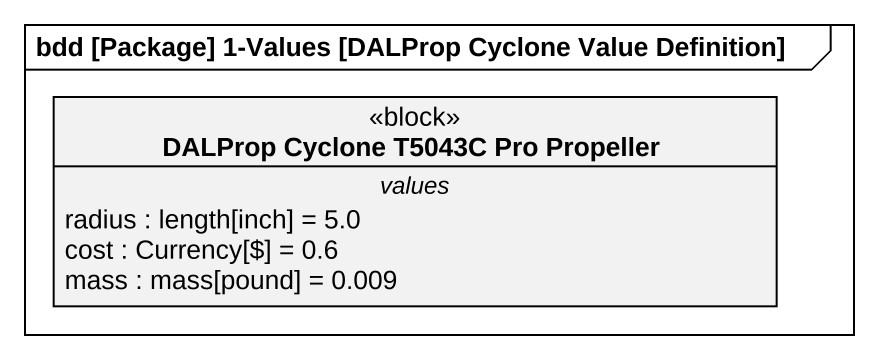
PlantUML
@startuml
mainframe bdd [Package] 1-Values [DALProp Cyclone Value Definition]
hide circle
hide empty members
class "DALProp Cyclone T5043C Pro Propeller" as DALProp_Cyclone_T5043C_Pro <<block>> {
  -- values --
  radius : length[inch] = 5.0
  cost : Currency[$] = 0.6
  mass : mass[pound] = 0.009
}
@enduml
